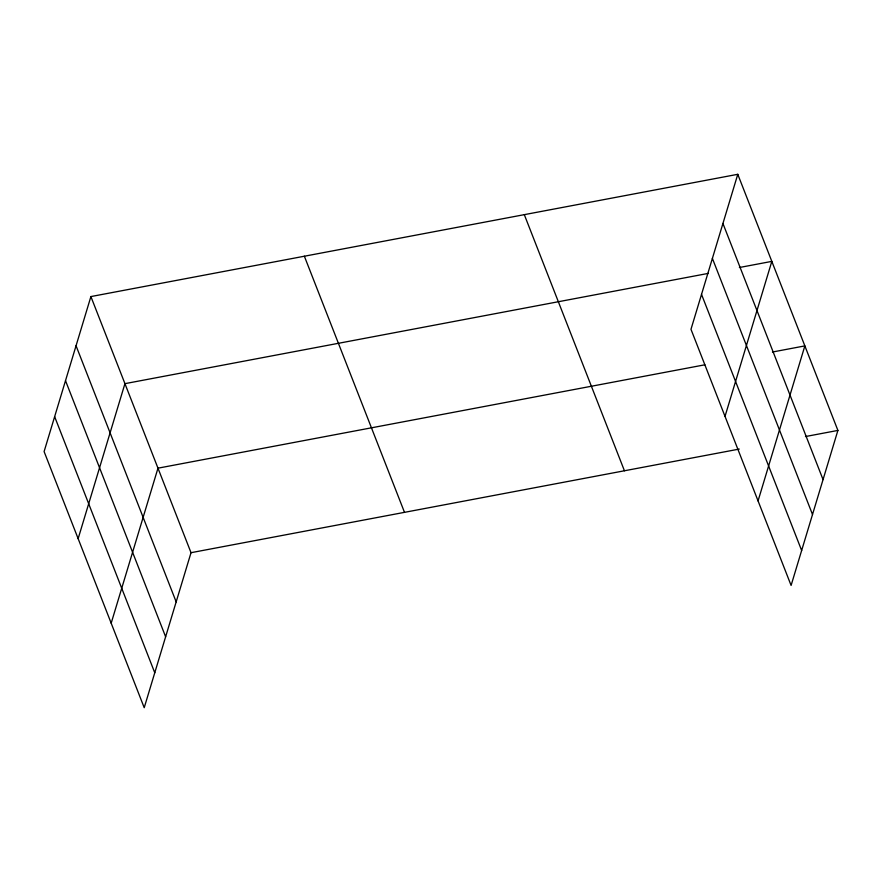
<?xml version="1.0" encoding="UTF-8"?>
<svg xmlns="http://www.w3.org/2000/svg" width="882" height="882" viewBox="0 0 882 882"><rect width="100%" height="100%" fill="white"/><g stroke="black" fill="none" stroke-linecap="round" stroke-linejoin="round"><path stroke-width="1.32" d="M90.901 296.572L44.1 451.573L144.218 707.695L191.019 552.694L90.901 296.572L737.782 174.305L837.9 430.427L791.099 585.428L690.981 329.306L737.782 174.305M78.145 538.659L124.935 383.659L708.323 273.387M111.187 623.177L157.977 468.177L704.883 364.795M725.015 416.392L771.816 261.381L739.392 267.511M758.057 500.91L804.858 345.898L772.434 352.028M191.019 552.694L739.27 449.07M805.475 436.546L837.9 430.427M722.931 223.477L823.049 479.599M712.391 258.404L812.509 514.526M701.521 294.379L801.65 550.5M524.305 214.646L624.434 470.768M304.367 256.221L404.496 512.343M76.05 345.755L176.168 601.877M65.511 380.671L165.629 636.793M54.64 416.657L154.769 672.779"/></g></svg>
